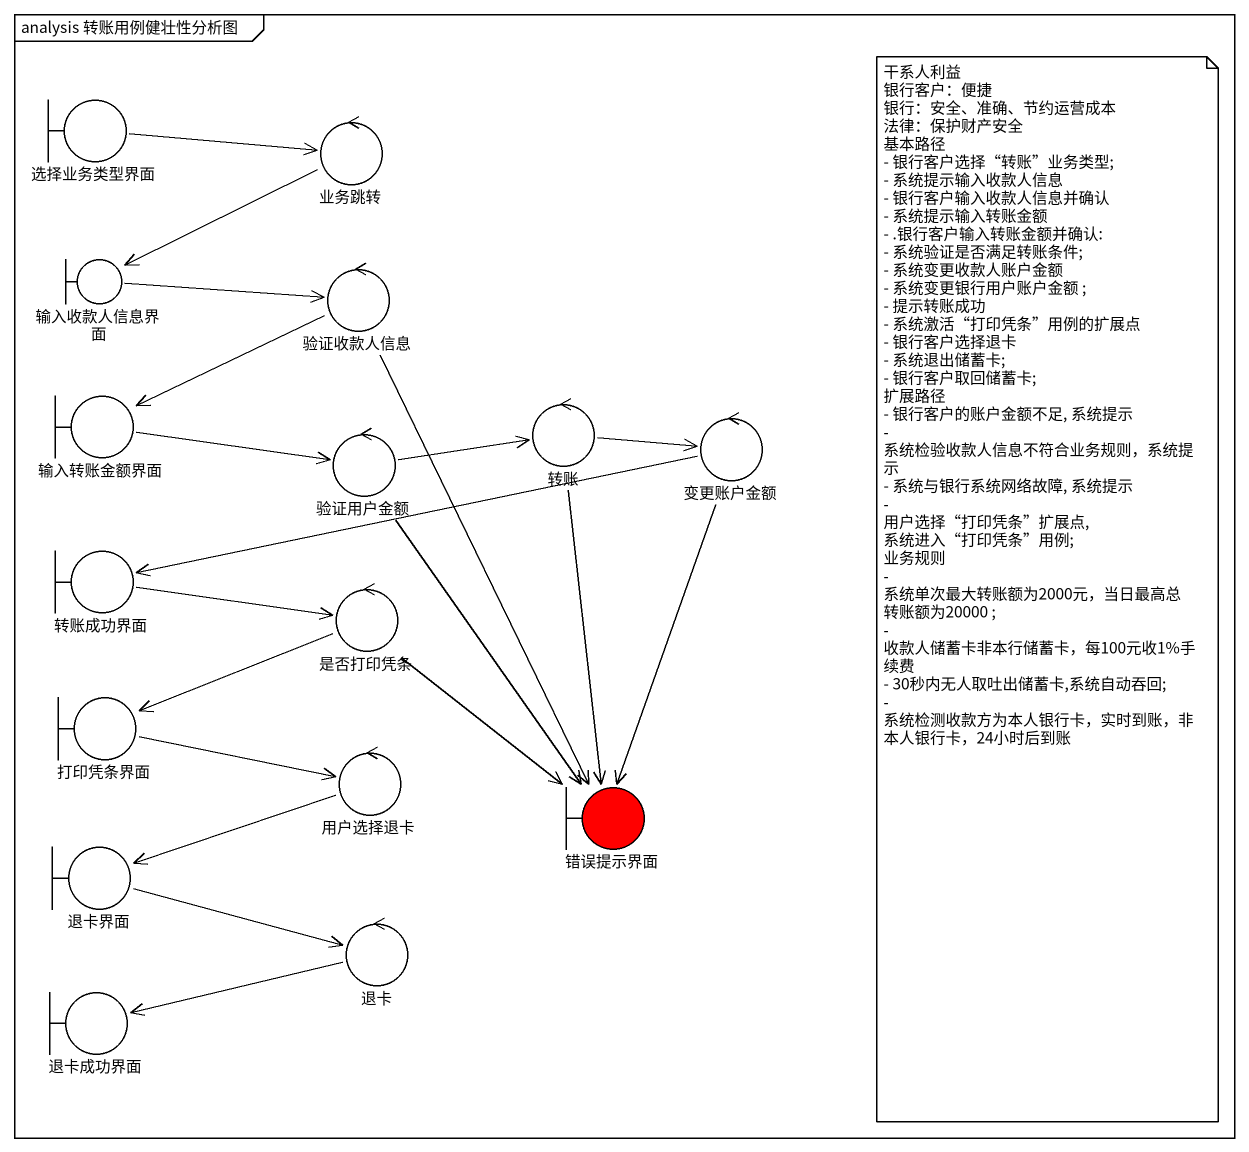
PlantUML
@startuml
mainframe analysis 转账用例健壮性分析图
boundary 选择业务类型界面
control 业务跳转
boundary 输入收款人信息界面
control 验证收款人信息
boundary 输入转账金额界面
control 转账
control 验证用户金额
control 变更账户金额
boundary 转账成功界面
control 是否打印凭条
boundary 打印凭条界面
control 用户选择退卡
boundary 错误提示界面 #FF0000
boundary 退卡界面
control 退卡
boundary 退卡成功界面
选择业务类型界面 -right-> 业务跳转
业务跳转 -left-> 输入收款人信息界面
输入收款人信息界面 -right-> 验证收款人信息
验证收款人信息 -left-> 输入转账金额界面
验证收款人信息 --> 错误提示界面
输入转账金额界面 -right-> 验证用户金额
转账 -right-> 变更账户金额
转账 --> 错误提示界面
验证用户金额 -right-> 转账
验证用户金额 --> 错误提示界面
变更账户金额 -left-> 转账成功界面
变更账户金额 --> 错误提示界面
转账成功界面 -right-> 是否打印凭条
是否打印凭条 -left-> 打印凭条界面
是否打印凭条 --> 错误提示界面
打印凭条界面 -right-> 用户选择退卡
用户选择退卡 -left-> 退卡界面
退卡界面 -right-> 退卡
退卡 -left-> 退卡成功界面
note as N1
  干系人利益
  银行客户：便捷
  银行：安全、准确、节约运营成本
  法律：保护财产安全
  基本路径
  - 银行客户选择“转账”业务类型;
  - 系统提示输入收款人信息
  - 银行客户输入收款人信息并确认
  - 系统提示输入转账金额
  - .银行客户输入转账金额并确认:
  - 系统验证是否满足转账条件;
  - 系统变更收款人账户金额
  - 系统变更银行用户账户金额 ;
  - 提示转账成功
  - 系统激活“打印凭条”用例的扩展点
  - 银行客户选择退卡
  - 系统退出储蓄卡;
  - 银行客户取回储蓄卡;
  扩展路径
  - 银行客户的账户金额不足, 系统提示
  - 系统检验收款人信息不符合业务规则，系统提示
  - 系统与银行系统网络故障, 系统提示
  - 用户选择“打印凭条”扩展点,系统进入“打印凭条”用例;
  业务规则
  - 系统单次最大转账额为2000元，当日最高总转账额为20000 ;
  - 收款人储蓄卡非本行储蓄卡，每100元收1%手续费
  - 30秒内无人取吐出储蓄卡,系统自动吞回;
  - 系统检测收款方为本人银行卡，实时到账，非本人银行卡，24小时后到账
end note
@enduml
